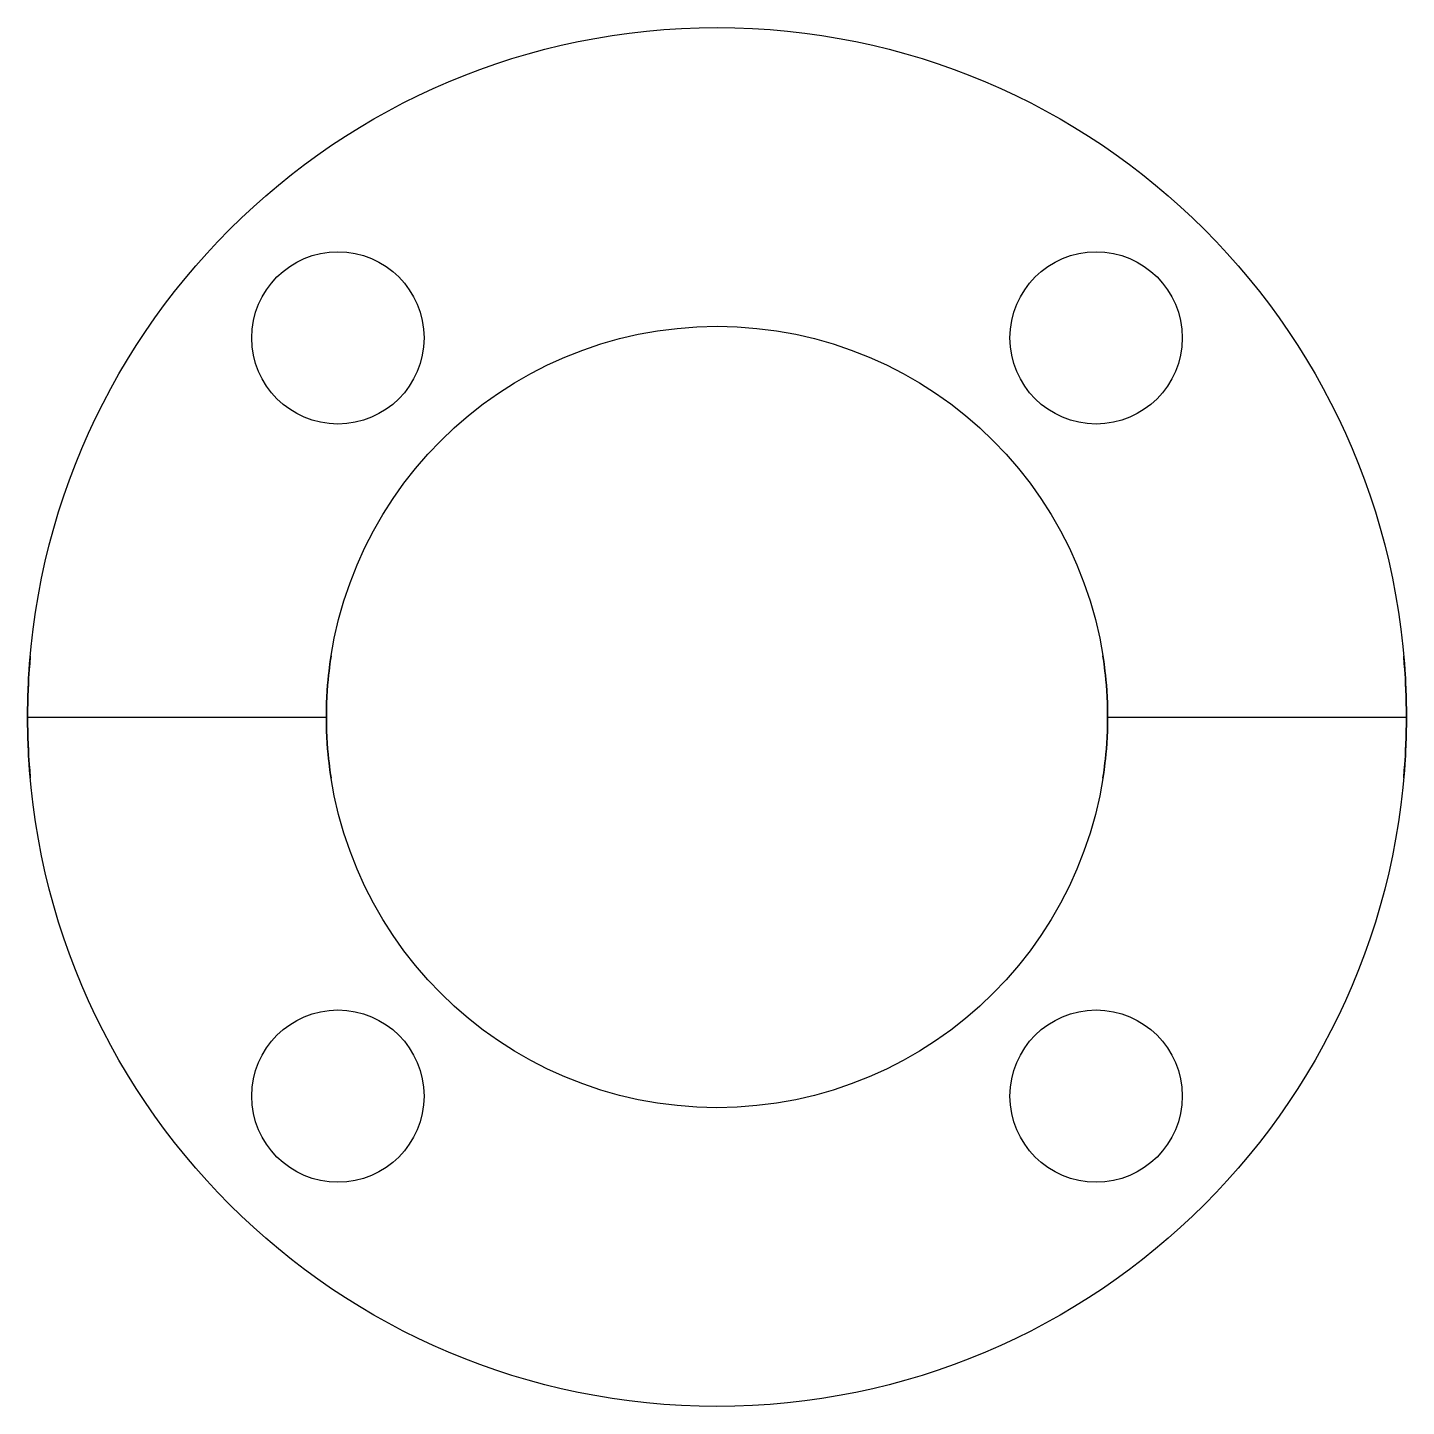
# Model space of a CAD drawing. Header units: millimetres. Extents: x -18 to 18, y -18 to 18.
import ezdxf

# ---------------------------------------------------------------- set-up
doc = ezdxf.new("R2010")
doc.units = ezdxf.units.MM
doc.layers.add('Part', color=7, linetype='CONTINUOUS')

msp = doc.modelspace()

# ---------------------------------------------------------------- linework, layer by layer
at = {"layer": 'Part'}
for p, q in [((-7.649, 9.899), (-7.649, 9.899, 10)), ((-7.649, 9.899), (-7.649, 9.899, 10)), ((12.149, 9.899), (12.149, 9.899, 10)), ((12.149, 9.899), (12.149, 9.899, 10)), ((-18, 0, 6.6), (-10.2, 0, 6.6)), ((-18, 0, 6.6), (-10.2, 0, 6.6)), ((10.2, 0, 6.6), (18, 0, 6.6)), ((10.2, 0, 6.6), (18, 0, 6.6)), ((10.2, 0, 6.6), (10.2, 0, 10)), ((10.2, 0), (10.2, 0, 3.4)), ((10.2, 0), (10.2, 0, 3.4)), ((10.2, 0, 6.6), (10.2, 0, 10)), ((18, 0, 6.6), (18, 0, 10)), ((18, 0), (18, 0, 3.4)), ((18, 0), (18, 0, 3.4)), ((18, 0, 6.6), (18, 0, 10)), ((-7.649, -9.899), (-7.649, -9.899, 10)), ((-7.649, -9.899), (-7.649, -9.899, 10)), ((12.149, -9.899), (12.149, -9.899, 10)), ((12.149, -9.899), (12.149, -9.899, 10))]:
    msp.add_line(p, q, dxfattribs=at)
for centre, radius in [((0, 0), 18), ((0, 0, 10), 18), ((0, 0), 18), ((0, 0, 10), 18), ((-9.899, 9.899), 2.25), ((-9.899, 9.899, 10), 2.25), ((-9.899, 9.899, 10), 2.25), ((-9.899, 9.899), 2.25), ((9.899, 9.899), 2.25), ((9.899, 9.899, 10), 2.25), ((9.899, 9.899, 10), 2.25), ((9.899, 9.899), 2.25), ((0, 0), 10.2), ((0, 0, 10), 10.2), ((0, 0), 10.2), ((0, 0, 10), 10.2), ((-9.899, -9.899), 2.25), ((-9.899, -9.899, 10), 2.25), ((-9.899, -9.899, 10), 2.25), ((-9.899, -9.899), 2.25), ((9.899, -9.899), 2.25), ((9.899, -9.899, 10), 2.25), ((9.899, -9.899, 10), 2.25), ((9.899, -9.899), 2.25)]:
    msp.add_circle(centre, radius, dxfattribs=at)
for points, knots in [([(-18, 0, 3.4), (-18, 0.515, 3.397), (-17.976, 0.971, 3.656), (-17.958, 1.233, 3.98), (-17.94, 1.482, 4.283), (-17.928, 1.6, 4.644), (-17.929, 1.6, 5), (-17.928, 1.6, 5.356), (-17.94, 1.482, 5.718), (-17.958, 1.233, 6.02), (-17.976, 0.972, 6.344), (-18, 0.515, 6.603), (-18, 0, 6.6)], [0, 0, 0, 0, 0.257887, 0.257887, 0.257887, 0.500426, 0.500426, 0.500426, 0.742393, 0.742393, 0.742393, 1, 1, 1, 1]), ([(-18, 0, 3.4), (-18, 0.515, 3.397), (-17.976, 0.971, 3.656), (-17.958, 1.233, 3.98), (-17.94, 1.482, 4.283), (-17.928, 1.6, 4.644), (-17.929, 1.6, 5), (-17.928, 1.6, 5.356), (-17.94, 1.482, 5.718), (-17.958, 1.233, 6.02), (-17.976, 0.972, 6.344), (-18, 0.515, 6.603), (-18, 0, 6.6)], [0, 0, 0, 0, 0.257887, 0.257887, 0.257887, 0.500426, 0.500426, 0.500426, 0.742393, 0.742393, 0.742393, 1, 1, 1, 1]), ([(-10.2, 0, 6.6), (-10.201, -0.494, 6.603), (-10.161, -0.937, 6.364), (-10.129, -1.2, 6.058), (-10.096, -1.472, 5.749), (-10.073, -1.6, 5.372), (-10.074, -1.6, 5), (-10.073, -1.6, 4.628), (-10.096, -1.472, 4.251), (-10.129, -1.2, 3.942), (-10.161, -0.937, 3.636), (-10.201, -0.494, 3.397), (-10.2, 0, 3.4), (-10.201, 0.494, 3.397), (-10.161, 0.937, 3.636), (-10.129, 1.2, 3.942), (-10.096, 1.472, 4.251), (-10.073, 1.6, 4.628), (-10.074, 1.6, 5), (-10.073, 1.6, 5.372), (-10.096, 1.472, 5.749), (-10.129, 1.2, 6.058), (-10.161, 0.937, 6.364), (-10.201, 0.494, 6.603), (-10.2, 0, 6.6)], [0, 0, 0, 0, 0.123911, 0.123911, 0.123911, 0.25001, 0.25001, 0.25001, 0.376116, 0.376116, 0.376116, 0.499978, 0.499978, 0.499978, 0.623895, 0.623895, 0.623895, 0.750011, 0.750011, 0.750011, 0.876126, 0.876126, 0.876126, 1, 1, 1, 1]), ([(-10.2, 0, 6.6), (-10.201, -0.494, 6.603), (-10.161, -0.937, 6.364), (-10.129, -1.2, 6.058), (-10.096, -1.472, 5.749), (-10.073, -1.6, 5.372), (-10.074, -1.6, 5), (-10.073, -1.6, 4.628), (-10.096, -1.472, 4.251), (-10.129, -1.2, 3.942), (-10.161, -0.937, 3.636), (-10.201, -0.494, 3.397), (-10.2, 0, 3.4), (-10.201, 0.494, 3.397), (-10.161, 0.937, 3.636), (-10.129, 1.2, 3.942), (-10.096, 1.472, 4.251), (-10.073, 1.6, 4.628), (-10.074, 1.6, 5), (-10.073, 1.6, 5.372), (-10.096, 1.472, 5.749), (-10.129, 1.2, 6.058), (-10.161, 0.937, 6.364), (-10.201, 0.494, 6.603), (-10.2, 0, 6.6)], [0, 0, 0, 0, 0.123911, 0.123911, 0.123911, 0.25001, 0.25001, 0.25001, 0.376116, 0.376116, 0.376116, 0.499978, 0.499978, 0.499978, 0.623895, 0.623895, 0.623895, 0.750011, 0.750011, 0.750011, 0.876126, 0.876126, 0.876126, 1, 1, 1, 1]), ([(10.2, 0, 3.4), (10.201, 0.494, 3.397), (10.161, 0.937, 3.636), (10.129, 1.2, 3.942), (10.096, 1.472, 4.251), (10.073, 1.6, 4.628), (10.074, 1.6, 5), (10.073, 1.6, 5.372), (10.096, 1.472, 5.749), (10.129, 1.2, 6.058), (10.161, 0.937, 6.364), (10.201, 0.494, 6.603), (10.2, 0, 6.6)], [0, 0, 0, 0, 0.247823, 0.247823, 0.247823, 0.500043, 0.500043, 0.500043, 0.752263, 0.752263, 0.752263, 1, 1, 1, 1]), ([(10.2, 0, 3.4), (10.201, 0.494, 3.397), (10.161, 0.937, 3.636), (10.129, 1.2, 3.942), (10.096, 1.472, 4.251), (10.073, 1.6, 4.628), (10.074, 1.6, 5), (10.073, 1.6, 5.372), (10.096, 1.472, 5.749), (10.129, 1.2, 6.058), (10.161, 0.937, 6.364), (10.201, 0.494, 6.603), (10.2, 0, 6.6)], [0, 0, 0, 0, 0.247823, 0.247823, 0.247823, 0.500043, 0.500043, 0.500043, 0.752263, 0.752263, 0.752263, 1, 1, 1, 1]), ([(18, 0, 3.4), (18, 0.515, 3.397), (17.976, 0.971, 3.656), (17.958, 1.233, 3.98), (17.94, 1.482, 4.283), (17.928, 1.6, 4.644), (17.929, 1.6, 5), (17.928, 1.6, 5.356), (17.94, 1.482, 5.718), (17.958, 1.233, 6.02), (17.976, 0.972, 6.344), (18, 0.515, 6.603), (18, 0, 6.6)], [0, 0, 0, 0, 0.257887, 0.257887, 0.257887, 0.500426, 0.500426, 0.500426, 0.742393, 0.742393, 0.742393, 1, 1, 1, 1]), ([(18, 0, 3.4), (18, 0.515, 3.397), (17.976, 0.971, 3.656), (17.958, 1.233, 3.98), (17.94, 1.482, 4.283), (17.928, 1.6, 4.644), (17.929, 1.6, 5), (17.928, 1.6, 5.356), (17.94, 1.482, 5.718), (17.958, 1.233, 6.02), (17.976, 0.972, 6.344), (18, 0.515, 6.603), (18, 0, 6.6)], [0, 0, 0, 0, 0.257887, 0.257887, 0.257887, 0.500426, 0.500426, 0.500426, 0.742393, 0.742393, 0.742393, 1, 1, 1, 1]), ([(-18, 0, 6.6), (-18, -0.515, 6.603), (-17.976, -0.971, 6.344), (-17.958, -1.233, 6.02), (-17.94, -1.482, 5.717), (-17.928, -1.6, 5.356), (-17.929, -1.6, 5), (-17.928, -1.6, 4.644), (-17.94, -1.482, 4.282), (-17.958, -1.233, 3.98), (-17.976, -0.971, 3.656), (-18, -0.515, 3.397), (-18, 0, 3.4)], [0, 0, 0, 0, 0.257872, 0.257872, 0.257872, 0.500332, 0.500332, 0.500332, 0.742318, 0.742318, 0.742318, 1, 1, 1, 1]), ([(-18, 0, 6.6), (-18, -0.515, 6.603), (-17.976, -0.971, 6.344), (-17.958, -1.233, 6.02), (-17.94, -1.482, 5.717), (-17.928, -1.6, 5.356), (-17.929, -1.6, 5), (-17.928, -1.6, 4.644), (-17.94, -1.482, 4.282), (-17.958, -1.233, 3.98), (-17.976, -0.971, 3.656), (-18, -0.515, 3.397), (-18, 0, 3.4)], [0, 0, 0, 0, 0.257872, 0.257872, 0.257872, 0.500332, 0.500332, 0.500332, 0.742318, 0.742318, 0.742318, 1, 1, 1, 1]), ([(10.2, 0, 6.6), (10.201, -0.494, 6.603), (10.161, -0.937, 6.364), (10.129, -1.2, 6.058), (10.096, -1.472, 5.749), (10.073, -1.6, 5.372), (10.074, -1.6, 5), (10.073, -1.6, 4.628), (10.096, -1.472, 4.251), (10.129, -1.2, 3.942), (10.161, -0.937, 3.636), (10.201, -0.494, 3.397), (10.2, 0, 3.4)], [0, 0, 0, 0, 0.247834, 0.247834, 0.247834, 0.500041, 0.500041, 0.500041, 0.752265, 0.752265, 0.752265, 1, 1, 1, 1]), ([(10.2, 0, 6.6), (10.201, -0.494, 6.603), (10.161, -0.937, 6.364), (10.129, -1.2, 6.058), (10.096, -1.472, 5.749), (10.073, -1.6, 5.372), (10.074, -1.6, 5), (10.073, -1.6, 4.628), (10.096, -1.472, 4.251), (10.129, -1.2, 3.942), (10.161, -0.937, 3.636), (10.201, -0.494, 3.397), (10.2, 0, 3.4)], [0, 0, 0, 0, 0.247834, 0.247834, 0.247834, 0.500041, 0.500041, 0.500041, 0.752265, 0.752265, 0.752265, 1, 1, 1, 1]), ([(18, 0, 6.6), (18, -0.515, 6.603), (17.976, -0.971, 6.344), (17.958, -1.233, 6.02), (17.94, -1.482, 5.717), (17.928, -1.6, 5.356), (17.929, -1.6, 5), (17.928, -1.6, 4.644), (17.94, -1.482, 4.282), (17.958, -1.233, 3.98), (17.976, -0.971, 3.656), (18, -0.515, 3.397), (18, 0, 3.4)], [0, 0, 0, 0, 0.257872, 0.257872, 0.257872, 0.500332, 0.500332, 0.500332, 0.742318, 0.742318, 0.742318, 1, 1, 1, 1]), ([(18, 0, 6.6), (18, -0.515, 6.603), (17.976, -0.971, 6.344), (17.958, -1.233, 6.02), (17.94, -1.482, 5.717), (17.928, -1.6, 5.356), (17.929, -1.6, 5), (17.928, -1.6, 4.644), (17.94, -1.482, 4.282), (17.958, -1.233, 3.98), (17.976, -0.971, 3.656), (18, -0.515, 3.397), (18, 0, 3.4)], [0, 0, 0, 0, 0.257872, 0.257872, 0.257872, 0.500332, 0.500332, 0.500332, 0.742318, 0.742318, 0.742318, 1, 1, 1, 1])]:
    msp.add_open_spline(points, degree=3, knots=knots, dxfattribs=at)

doc.saveas('drawing.dxf')
